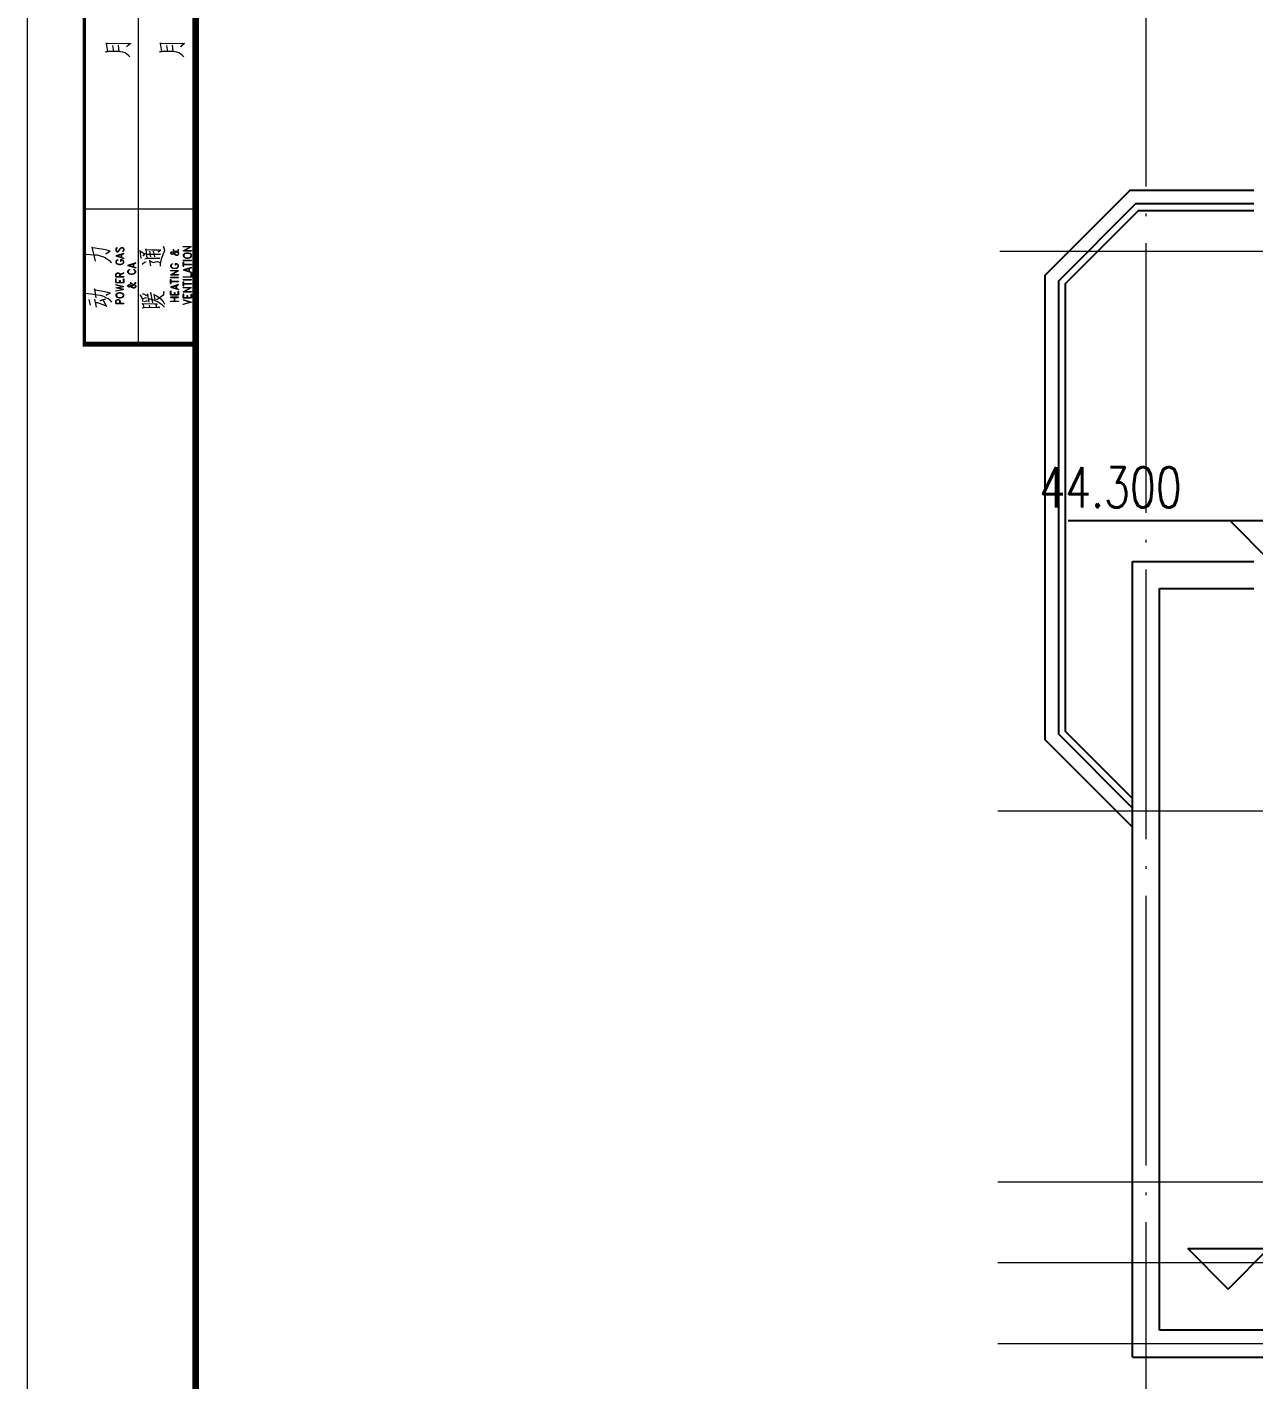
# Model space of a CAD drawing. Extents: x 1332633 to 1595679, y 264824 to 640777.
# Drawn here: x 1338833 to 1347932, y 412374 to 422406 of the extents above; entities that cross this region are included whole.
import ezdxf
from ezdxf.enums import TextEntityAlignment as Align

# ---------------------------------------------------------------- set-up
doc = ezdxf.new("R2010")
doc.units = 0
doc.header["$LTSCALE"] = 1000
doc.header["$MEASUREMENT"] = 0
doc.linetypes.add('DOTE', pattern=[2.42, 2, -0.2, 0.02, -0.2])
doc.layers.get('0').update_dxf_attribs({"linetype": 'CONTINUOUS'})
for name, color, linetype, lineweight in [('_公共_图框', 4, 'CONTINUOUS', 5), ('DOTE', 1, 'DOTE', 13), ('PUB_TEXT', 7, 'CONTINUOUS', 13)]:
    doc.layers.add(name, color=color, linetype=linetype, lineweight=lineweight)
for name, color, linetype in [('A-Balcony(建筑阳台)', 32, 'CONTINUOUS'), ('A-BALCONY_建筑阳台_', 6, 'CONTINUOUS'), ('A-Wall(建筑墙)', 255, 'CONTINUOUS'), ('A-WALL_建筑墙_', 255, 'CONTINUOUS'), ('DIM_ELEV', 3, 'CONTINUOUS')]:
    doc.layers.add(name, color=color, linetype=linetype)
doc.styles.add('_TCH_DIM', font='SIMPLEX', dxfattribs={"width": 0.8, "bigfont": 'HZTXT'})
doc.styles.add('图框文字', font='SIMKAI.TTF')

# ---------------------------------------------------------------- blocks, each defined once
blk = doc.blocks.new('vvxv')
at = {"layer": '_公共_图框'}
for p, q in [((-62175, 28600), (-62175, 17600)), ((-62417, 19768), (-62400, 19771)), ((-62400, 19771), (-62417, 19768)), ((-62414, 19829), (-62410, 19834)), ((-62410, 19829), (-62414, 19829)), ((-62410, 19834), (-62407, 19829)), ((-62400, 19771), (-62410, 19829)), ((-62407, 19829), (-62244, 19831)), ((-62372, 19771), (-62400, 19771)), ((-62348, 19770), (-62372, 19771)), ((-62356, 19771), (-62364, 19814)), ((-62345, 19770), (-62348, 19770)), ((-62323, 19770), (-62345, 19770)), ((-62325, 19816), (-62318, 19769)), ((-62306, 19768), (-62323, 19770)), ((-62290, 19765), (-62306, 19768)), ((-62273, 19759), (-62290, 19765)), ((-62261, 19805), (-62237, 19829)), ((-62252, 19815), (-62261, 19805)), ((-62250, 19815), (-62252, 19815)), ((-62242, 19823), (-62250, 19815)), ((-62244, 19831), (-62231, 19828)), ((-62231, 19828), (-62242, 19823)), ((-62018, 19768), (-62000, 19771)), ((-62000, 19771), (-62018, 19768)), ((-62015, 19829), (-62010, 19834)), ((-62010, 19829), (-62015, 19829)), ((-62010, 19834), (-62008, 19829)), ((-62000, 19771), (-62010, 19829)), ((-62008, 19829), (-61845, 19831)), ((-61972, 19771), (-62000, 19771)), ((-61949, 19770), (-61972, 19771)), ((-61956, 19771), (-61964, 19814)), ((-61945, 19770), (-61949, 19770)), ((-61923, 19770), (-61945, 19770)), ((-61924, 19816), (-61919, 19769)), ((-61906, 19768), (-61923, 19770)), ((-61890, 19765), (-61906, 19768)), ((-61874, 19759), (-61890, 19765)), ((-61862, 19805), (-61837, 19829)), ((-61853, 19815), (-61862, 19805)), ((-61850, 19815), (-61853, 19815)), ((-61843, 19823), (-61850, 19815)), ((-61845, 19831), (-61831, 19828)), ((-61831, 19828), (-61843, 19823)), ((-62260, 19751), (-62273, 19759)), ((-62249, 19742), (-62260, 19751)), ((-62242, 19736), (-62249, 19742)), ((-62237, 19729), (-62242, 19736)), ((-61861, 19751), (-61874, 19759)), ((-61849, 19742), (-61861, 19751)), ((-61843, 19736), (-61849, 19742)), ((-61837, 19729), (-61843, 19736)), ((-61750, 18600), (-62575, 18600)), ((-62568, 18262), (-62562, 18268)), ((-62562, 18268), (-62564, 18267)), ((-62564, 18267), (-62532, 18264)), ((-62532, 18264), (-62501, 18262)), ((-62517, 18320), (-62518, 18316)), ((-62518, 18316), (-62495, 18313)), ((-62493, 18214), (-62517, 18320)), ((-62501, 18262), (-62480, 18261)), ((-62495, 18313), (-62468, 18310)), ((-62480, 18261), (-62458, 18255)), ((-62468, 18310), (-62444, 18306)), ((-62444, 18306), (-62420, 18302)), ((-62420, 18302), (-62400, 18297)), ((-62416, 18267), (-62387, 18291)), ((-62383, 18290), (-62416, 18267)), ((-62400, 18297), (-62387, 18292)), ((-62387, 18292), (-62383, 18290)), ((-62338, 18312), (-62341, 18305)), ((-62341, 18305), (-62341, 18296)), ((-62341, 18296), (-62338, 18289)), ((-62281, 18273), (-62341, 18255)), ((-62333, 18316), (-62338, 18312)), ((-62335, 18309), (-62338, 18305)), ((-62338, 18305), (-62338, 18296)), ((-62338, 18296), (-62335, 18289)), ((-62338, 18289), (-62333, 18284)), ((-62333, 18312), (-62335, 18309)), ((-62335, 18289), (-62333, 18286)), ((-62333, 18316), (-62333, 18312)), ((-62333, 18286), (-62327, 18286)), ((-62333, 18284), (-62327, 18284)), ((-62333, 18255), (-62281, 18270)), ((-62327, 18286), (-62321, 18289)), ((-62327, 18284), (-62321, 18286)), ((-62321, 18289), (-62318, 18293)), ((-62321, 18286), (-62318, 18289)), ((-62318, 18293), (-62313, 18305)), ((-62318, 18289), (-62316, 18293)), ((-62316, 18293), (-62310, 18305)), ((-62313, 18305), (-62310, 18309)), ((-62310, 18309), (-62304, 18314)), ((-62310, 18305), (-62307, 18309)), ((-62307, 18309), (-62304, 18312)), ((-62304, 18314), (-62298, 18316)), ((-62304, 18312), (-62298, 18314)), ((-62298, 18316), (-62290, 18316)), ((-62298, 18314), (-62290, 18314)), ((-62298, 18243), (-62298, 18266)), ((-62296, 18241), (-62296, 18268)), ((-62290, 18316), (-62284, 18312)), ((-62290, 18314), (-62287, 18312)), ((-62287, 18291), (-62290, 18289)), ((-62284, 18289), (-62290, 18284)), ((-62290, 18289), (-62290, 18284)), ((-62287, 18312), (-62284, 18305)), ((-62284, 18296), (-62287, 18291)), ((-62284, 18312), (-62281, 18305)), ((-62284, 18305), (-62284, 18296)), ((-62281, 18296), (-62284, 18289)), ((-62281, 18305), (-62281, 18296)), ((-62281, 18270), (-62281, 18273)), ((-62161, 18293), (-62164, 18291)), ((-62164, 18291), (-62126, 18269)), ((-62153, 18235), (-62161, 18293)), ((-62139, 18254), (-62125, 18270)), ((-62126, 18269), (-62139, 18254)), ((-62125, 18270), (-62118, 18272)), ((-62117, 18304), (-62123, 18302)), ((-62123, 18302), (-62074, 18300)), ((-62115, 18283), (-62117, 18304)), ((-62112, 18260), (-62115, 18283)), ((-62109, 18237), (-62112, 18260)), ((-62110, 18266), (-62071, 18266)), ((-62081, 18247), (-62088, 18288)), ((-62074, 18300), (-62044, 18299)), ((-62071, 18266), (-62033, 18268)), ((-62052, 18247), (-62062, 18290)), ((-62044, 18299), (-62019, 18298)), ((-62022, 18265), (-62041, 18268)), ((-62033, 18268), (-62032, 18268)), ((-62032, 18268), (-62011, 18268)), ((-62008, 18297), (-62027, 18281)), ((-62011, 18268), (-62022, 18265)), ((-62019, 18298), (-62008, 18297)), ((-61993, 18258), (-61985, 18279)), ((-61988, 18324), (-61980, 18295)), ((-61977, 18295), (-61988, 18324)), ((-61985, 18279), (-61977, 18295)), ((-61980, 18295), (-61983, 18281)), ((-61932, 18281), (-61935, 18276)), ((-61935, 18276), (-61935, 18274)), ((-61935, 18274), (-61932, 18269)), ((-61927, 18283), (-61932, 18281)), ((-61930, 18281), (-61932, 18276)), ((-61927, 18281), (-61932, 18279)), ((-61932, 18276), (-61932, 18274)), ((-61932, 18274), (-61930, 18269)), ((-61932, 18272), (-61927, 18269)), ((-61932, 18269), (-61927, 18267)), ((-61921, 18283), (-61927, 18283)), ((-61921, 18281), (-61927, 18281)), ((-61927, 18269), (-61921, 18269)), ((-61927, 18267), (-61921, 18267)), ((-61915, 18281), (-61921, 18283)), ((-61915, 18279), (-61921, 18281)), ((-61921, 18269), (-61913, 18272)), ((-61921, 18267), (-61913, 18269)), ((-61915, 18302), (-61915, 18297)), ((-61915, 18302), (-61913, 18302)), ((-61915, 18297), (-61913, 18292)), ((-61910, 18276), (-61915, 18281)), ((-61913, 18276), (-61915, 18279)), ((-61913, 18302), (-61913, 18297)), ((-61913, 18297), (-61910, 18292)), ((-61913, 18294), (-61907, 18292)), ((-61913, 18292), (-61907, 18290)), ((-61913, 18272), (-61904, 18276)), ((-61904, 18265), (-61913, 18276)), ((-61913, 18269), (-61904, 18274)), ((-61901, 18265), (-61910, 18276)), ((-61907, 18292), (-61890, 18288)), ((-61907, 18290), (-61890, 18286)), ((-61904, 18276), (-61887, 18288)), ((-61904, 18274), (-61887, 18286)), ((-61899, 18260), (-61904, 18265)), ((-61899, 18263), (-61901, 18265)), ((-61893, 18260), (-61899, 18263)), ((-61893, 18258), (-61899, 18260)), ((-61887, 18260), (-61893, 18260)), ((-61887, 18258), (-61893, 18258)), ((-61890, 18288), (-61884, 18286)), ((-61890, 18286), (-61884, 18283)), ((-61887, 18288), (-61881, 18292)), ((-61887, 18286), (-61878, 18292)), ((-61881, 18263), (-61887, 18260)), ((-61881, 18260), (-61887, 18258)), ((-61884, 18286), (-61878, 18281)), ((-61884, 18283), (-61881, 18281)), ((-61881, 18292), (-61878, 18297)), ((-61881, 18281), (-61878, 18276)), ((-61878, 18267), (-61881, 18263)), ((-61878, 18263), (-61881, 18260)), ((-61878, 18302), (-61876, 18302)), ((-61878, 18297), (-61878, 18302)), ((-61878, 18292), (-61876, 18297)), ((-61878, 18281), (-61876, 18276)), ((-61878, 18276), (-61878, 18267)), ((-61876, 18267), (-61878, 18263)), ((-61876, 18297), (-61876, 18302)), ((-61876, 18276), (-61876, 18267)), ((-61841, 18323), (-61780, 18323)), ((-61841, 18321), (-61841, 18323)), ((-61789, 18321), (-61841, 18321)), ((-61841, 18291), (-61789, 18321)), ((-61841, 18291), (-61780, 18291)), ((-61838, 18266), (-61841, 18261)), ((-61841, 18261), (-61841, 18252)), ((-61832, 18271), (-61838, 18266)), ((-61835, 18266), (-61838, 18259)), ((-61838, 18259), (-61838, 18255)), ((-61826, 18271), (-61835, 18266)), ((-61832, 18294), (-61780, 18323)), ((-61832, 18294), (-61780, 18294)), ((-61826, 18273), (-61832, 18271)), ((-61818, 18275), (-61826, 18273)), ((-61818, 18273), (-61826, 18271)), ((-61803, 18275), (-61818, 18275)), ((-61803, 18273), (-61818, 18273)), ((-61795, 18273), (-61803, 18275)), ((-61795, 18271), (-61803, 18273)), ((-61789, 18271), (-61795, 18273)), ((-61786, 18266), (-61795, 18271)), ((-61783, 18266), (-61789, 18271)), ((-61783, 18259), (-61786, 18266)), ((-61780, 18261), (-61783, 18266)), ((-61783, 18255), (-61783, 18259)), ((-61780, 18294), (-61780, 18291)), ((-61780, 18252), (-61780, 18261)), ((-62458, 18255), (-62440, 18249)), ((-62440, 18249), (-62420, 18242)), ((-62420, 18242), (-62407, 18232)), ((-62407, 18232), (-62389, 18219)), ((-62389, 18219), (-62381, 18211)), ((-62381, 18211), (-62373, 18204)), ((-62341, 18255), (-62281, 18236)), ((-62338, 18218), (-62341, 18213)), ((-62341, 18213), (-62341, 18204)), ((-62341, 18204), (-62338, 18200)), ((-62333, 18222), (-62338, 18218)), ((-62335, 18218), (-62338, 18213)), ((-62338, 18213), (-62338, 18204)), ((-62338, 18204), (-62335, 18200)), ((-62338, 18200), (-62333, 18195)), ((-62333, 18220), (-62335, 18218)), ((-62335, 18200), (-62333, 18197)), ((-62333, 18255), (-62281, 18238)), ((-62327, 18225), (-62333, 18222)), ((-62327, 18222), (-62333, 18220)), ((-62333, 18197), (-62327, 18195)), ((-62333, 18195), (-62327, 18193)), ((-62327, 18225), (-62327, 18222)), ((-62327, 18195), (-62318, 18193)), ((-62327, 18193), (-62318, 18190)), ((-62318, 18193), (-62304, 18193)), ((-62318, 18190), (-62304, 18190)), ((-62307, 18225), (-62307, 18213)), ((-62296, 18225), (-62307, 18225)), ((-62304, 18213), (-62307, 18213)), ((-62304, 18222), (-62304, 18213)), ((-62296, 18222), (-62304, 18222)), ((-62304, 18193), (-62296, 18195)), ((-62304, 18190), (-62296, 18193)), ((-62290, 18222), (-62296, 18225)), ((-62290, 18220), (-62296, 18222)), ((-62296, 18195), (-62290, 18197)), ((-62296, 18193), (-62290, 18195)), ((-62284, 18218), (-62290, 18222)), ((-62287, 18218), (-62290, 18220)), ((-62290, 18197), (-62287, 18200)), ((-62290, 18195), (-62284, 18200)), ((-62284, 18213), (-62287, 18218)), ((-62287, 18200), (-62284, 18204)), ((-62281, 18213), (-62284, 18218)), ((-62284, 18204), (-62284, 18213)), ((-62284, 18200), (-62281, 18204)), ((-62281, 18238), (-62281, 18236)), ((-62281, 18204), (-62281, 18213)), ((-62194, 18202), (-62254, 18183)), ((-62254, 18183), (-62194, 18165)), ((-62245, 18183), (-62194, 18200)), ((-62245, 18183), (-62194, 18167)), ((-62211, 18172), (-62211, 18195)), ((-62208, 18170), (-62208, 18197)), ((-62194, 18200), (-62194, 18202)), ((-62194, 18167), (-62194, 18165)), ((-62147, 18193), (-62128, 18207)), ((-62128, 18207), (-62117, 18211)), ((-62125, 18233), (-62107, 18237)), ((-62107, 18237), (-62037, 18237)), ((-62090, 18221), (-62093, 18217)), ((-62093, 18217), (-62084, 18214)), ((-62081, 18180), (-62090, 18221)), ((-62084, 18214), (-62070, 18207)), ((-62070, 18207), (-62063, 18206)), ((-62063, 18206), (-62055, 18207)), ((-62055, 18207), (-62046, 18211)), ((-62046, 18211), (-62035, 18212)), ((-62027, 18235), (-62043, 18237)), ((-62037, 18237), (-62016, 18237)), ((-62035, 18212), (-62019, 18208)), ((-62016, 18237), (-62027, 18235)), ((-62019, 18208), (-62010, 18206)), ((-62011, 18189), (-62010, 18201)), ((-62010, 18179), (-62011, 18189)), ((-62010, 18201), (-62005, 18217)), ((-62005, 18217), (-62002, 18233)), ((-62002, 18233), (-61993, 18258)), ((-61932, 18189), (-61935, 18185)), ((-61935, 18185), (-61935, 18176)), ((-61935, 18176), (-61932, 18171)), ((-61927, 18194), (-61932, 18189)), ((-61930, 18189), (-61932, 18185)), ((-61932, 18185), (-61932, 18176)), ((-61932, 18176), (-61930, 18171)), ((-61932, 18171), (-61927, 18166)), ((-61927, 18192), (-61930, 18189)), ((-61930, 18171), (-61927, 18169)), ((-61921, 18196), (-61927, 18194)), ((-61921, 18194), (-61927, 18192)), ((-61927, 18169), (-61921, 18166)), ((-61927, 18166), (-61921, 18164)), ((-61921, 18196), (-61921, 18194)), ((-61921, 18166), (-61913, 18164)), ((-61921, 18164), (-61913, 18162)), ((-61913, 18164), (-61899, 18164)), ((-61913, 18162), (-61899, 18162)), ((-61901, 18196), (-61901, 18185)), ((-61890, 18196), (-61901, 18196)), ((-61899, 18185), (-61901, 18185)), ((-61899, 18194), (-61899, 18185)), ((-61890, 18194), (-61899, 18194)), ((-61899, 18164), (-61890, 18166)), ((-61899, 18162), (-61890, 18164)), ((-61884, 18194), (-61890, 18196)), ((-61884, 18192), (-61890, 18194)), ((-61890, 18166), (-61884, 18169)), ((-61890, 18164), (-61884, 18166)), ((-61878, 18189), (-61884, 18194)), ((-61881, 18189), (-61884, 18192)), ((-61884, 18169), (-61881, 18171)), ((-61884, 18166), (-61878, 18171)), ((-61878, 18185), (-61881, 18189)), ((-61881, 18171), (-61878, 18176)), ((-61876, 18185), (-61878, 18189)), ((-61878, 18176), (-61878, 18185)), ((-61878, 18171), (-61876, 18176)), ((-61876, 18176), (-61876, 18185)), ((-61841, 18252), (-61841, 18252)), ((-61841, 18252), (-61838, 18248)), ((-61841, 18222), (-61780, 18222)), ((-61841, 18220), (-61841, 18222)), ((-61841, 18220), (-61780, 18220)), ((-61841, 18207), (-61838, 18207)), ((-61841, 18177), (-61841, 18207)), ((-61841, 18177), (-61838, 18177)), ((-61780, 18168), (-61841, 18150)), ((-61838, 18255), (-61838, 18255)), ((-61838, 18255), (-61835, 18248)), ((-61838, 18248), (-61832, 18243)), ((-61838, 18177), (-61838, 18207)), ((-61838, 18193), (-61780, 18193)), ((-61838, 18191), (-61780, 18191)), ((-61835, 18248), (-61826, 18243)), ((-61832, 18243), (-61826, 18241)), ((-61832, 18150), (-61780, 18166)), ((-61826, 18243), (-61818, 18241)), ((-61826, 18241), (-61818, 18238)), ((-61818, 18241), (-61803, 18241)), ((-61818, 18238), (-61803, 18238)), ((-61803, 18241), (-61795, 18243)), ((-61803, 18238), (-61795, 18241)), ((-61798, 18138), (-61798, 18161)), ((-61795, 18243), (-61786, 18248)), ((-61795, 18241), (-61789, 18243)), ((-61795, 18136), (-61795, 18163)), ((-61789, 18243), (-61783, 18248)), ((-61786, 18248), (-61783, 18255)), ((-61783, 18248), (-61780, 18252)), ((-61780, 18220), (-61780, 18222)), ((-61780, 18193), (-61780, 18191)), ((-61780, 18166), (-61780, 18168)), ((-62341, 18117), (-62338, 18124)), ((-62341, 18099), (-62341, 18117)), ((-62341, 18099), (-62281, 18099)), ((-62338, 18083), (-62341, 18083)), ((-62341, 18056), (-62341, 18083)), ((-62338, 18124), (-62335, 18127)), ((-62338, 18117), (-62335, 18124)), ((-62338, 18101), (-62338, 18117)), ((-62338, 18101), (-62281, 18101)), ((-62338, 18058), (-62338, 18083)), ((-62338, 18058), (-62284, 18058)), ((-62335, 18127), (-62330, 18129)), ((-62335, 18124), (-62330, 18127)), ((-62330, 18129), (-62321, 18129)), ((-62330, 18127), (-62321, 18127)), ((-62321, 18129), (-62316, 18127)), ((-62321, 18127), (-62316, 18124)), ((-62316, 18127), (-62313, 18124)), ((-62316, 18124), (-62313, 18117)), ((-62313, 18124), (-62310, 18117)), ((-62313, 18117), (-62313, 18101)), ((-62313, 18072), (-62310, 18072)), ((-62313, 18058), (-62313, 18072)), ((-62281, 18129), (-62310, 18115)), ((-62310, 18113), (-62281, 18127)), ((-62310, 18117), (-62310, 18101)), ((-62310, 18072), (-62310, 18058)), ((-62284, 18083), (-62281, 18083)), ((-62284, 18058), (-62284, 18083)), ((-62281, 18127), (-62281, 18129)), ((-62281, 18101), (-62281, 18099)), ((-62281, 18083), (-62281, 18056)), ((-62251, 18147), (-62254, 18142)), ((-62254, 18142), (-62254, 18133)), ((-62254, 18133), (-62251, 18129)), ((-62245, 18151), (-62251, 18147)), ((-62248, 18147), (-62251, 18142)), ((-62251, 18142), (-62251, 18133)), ((-62251, 18133), (-62248, 18129)), ((-62251, 18129), (-62245, 18124)), ((-62245, 18149), (-62248, 18147)), ((-62248, 18129), (-62240, 18124)), ((-62240, 18154), (-62245, 18151)), ((-62240, 18151), (-62245, 18149)), ((-62245, 18124), (-62240, 18122)), ((-62240, 18154), (-62240, 18151)), ((-62240, 18124), (-62231, 18122)), ((-62240, 18122), (-62231, 18119)), ((-62234, 18058), (-62231, 18058)), ((-62234, 18058), (-62234, 18053)), ((-62231, 18122), (-62217, 18122)), ((-62231, 18119), (-62217, 18119)), ((-62231, 18058), (-62231, 18053)), ((-62217, 18122), (-62208, 18124)), ((-62217, 18119), (-62208, 18122)), ((-62208, 18151), (-62208, 18154)), ((-62203, 18151), (-62208, 18154)), ((-62203, 18149), (-62208, 18151)), ((-62208, 18124), (-62200, 18129)), ((-62208, 18122), (-62203, 18124)), ((-62197, 18147), (-62203, 18151)), ((-62200, 18147), (-62203, 18149)), ((-62203, 18124), (-62197, 18129)), ((-62197, 18142), (-62200, 18147)), ((-62200, 18129), (-62197, 18133)), ((-62194, 18142), (-62197, 18147)), ((-62197, 18133), (-62197, 18142)), ((-62197, 18129), (-62194, 18133)), ((-62197, 18058), (-62194, 18058)), ((-62197, 18053), (-62197, 18058)), ((-62194, 18133), (-62194, 18142)), ((-62194, 18053), (-62194, 18058)), ((-61935, 18146), (-61876, 18146)), ((-61935, 18144), (-61935, 18146)), ((-61884, 18144), (-61935, 18144)), ((-61935, 18114), (-61884, 18144)), ((-61935, 18114), (-61876, 18114)), ((-61935, 18096), (-61876, 18096)), ((-61935, 18094), (-61935, 18096)), ((-61935, 18094), (-61876, 18094)), ((-61935, 18080), (-61932, 18080)), ((-61935, 18050), (-61935, 18080)), ((-61932, 18050), (-61932, 18080)), ((-61932, 18066), (-61876, 18066)), ((-61932, 18064), (-61876, 18064)), ((-61927, 18116), (-61876, 18146)), ((-61927, 18116), (-61876, 18116)), ((-61876, 18116), (-61876, 18114)), ((-61876, 18094), (-61876, 18096)), ((-61876, 18066), (-61876, 18064)), ((-61841, 18150), (-61780, 18131)), ((-61841, 18099), (-61783, 18099)), ((-61841, 18097), (-61841, 18099)), ((-61780, 18097), (-61841, 18097)), ((-61841, 18079), (-61780, 18079)), ((-61841, 18076), (-61841, 18079)), ((-61841, 18076), (-61780, 18076)), ((-61841, 18063), (-61838, 18063)), ((-61841, 18033), (-61841, 18063)), ((-61838, 18033), (-61838, 18063)), ((-61832, 18150), (-61780, 18133)), ((-61783, 18125), (-61780, 18125)), ((-61783, 18099), (-61783, 18125)), ((-61780, 18133), (-61780, 18131)), ((-61780, 18125), (-61780, 18097)), ((-61780, 18097), (-61780, 18097)), ((-61780, 18076), (-61780, 18079)), ((-62546, 17972), (-62567, 17975)), ((-62521, 17970), (-62546, 17972)), ((-62493, 17966), (-62521, 17970)), ((-62498, 18009), (-62502, 18003)), ((-62502, 18003), (-62480, 18000)), ((-62488, 17943), (-62498, 18009)), ((-62474, 17964), (-62493, 17966)), ((-62480, 18000), (-62449, 17995)), ((-62454, 17960), (-62474, 17964)), ((-62430, 17952), (-62454, 17960)), ((-62449, 17995), (-62422, 17990)), ((-62422, 17990), (-62402, 17985)), ((-62414, 17964), (-62386, 17978)), ((-62383, 17977), (-62414, 17964)), ((-62402, 17985), (-62386, 17980)), ((-62386, 17980), (-62383, 17977)), ((-62341, 18056), (-62281, 18056)), ((-62341, 18042), (-62281, 18028)), ((-62341, 18042), (-62341, 18040)), ((-62341, 18040), (-62290, 18028)), ((-62341, 18017), (-62290, 18028)), ((-62290, 18005), (-62341, 18017)), ((-62341, 17994), (-62290, 18005)), ((-62281, 18005), (-62341, 17992)), ((-62341, 17992), (-62341, 17994)), ((-62338, 17971), (-62341, 17967)), ((-62341, 17967), (-62341, 17957)), ((-62341, 17957), (-62341, 17957)), ((-62341, 17957), (-62338, 17953)), ((-62333, 17976), (-62338, 17971)), ((-62335, 17971), (-62338, 17964)), ((-62338, 17964), (-62338, 17960)), ((-62338, 17960), (-62338, 17960)), ((-62338, 17960), (-62335, 17953)), ((-62327, 17976), (-62335, 17971)), ((-62333, 18017), (-62281, 18028)), ((-62281, 18005), (-62333, 18017)), ((-62327, 17978), (-62333, 17976)), ((-62318, 17980), (-62327, 17978)), ((-62318, 17978), (-62327, 17976)), ((-62304, 17980), (-62318, 17980)), ((-62304, 17978), (-62318, 17978)), ((-62296, 17978), (-62304, 17980)), ((-62296, 17976), (-62304, 17978)), ((-62290, 17976), (-62296, 17978)), ((-62287, 17971), (-62296, 17976)), ((-62284, 17971), (-62290, 17976)), ((-62284, 17964), (-62287, 17971)), ((-62287, 17953), (-62284, 17960)), ((-62281, 17967), (-62284, 17971)), ((-62284, 17960), (-62284, 17964)), ((-62284, 17953), (-62281, 17957)), ((-62281, 17957), (-62281, 17967)), ((-62251, 18037), (-62254, 18033)), ((-62254, 18033), (-62254, 18030)), ((-62254, 18030), (-62251, 18026)), ((-62245, 18040), (-62251, 18037)), ((-62248, 18037), (-62251, 18033)), ((-62245, 18037), (-62251, 18035)), ((-62251, 18033), (-62251, 18030)), ((-62251, 18030), (-62248, 18026)), ((-62251, 18028), (-62245, 18026)), ((-62251, 18026), (-62245, 18024)), ((-62240, 18040), (-62245, 18040)), ((-62240, 18037), (-62245, 18037)), ((-62245, 18026), (-62240, 18026)), ((-62245, 18024), (-62240, 18024)), ((-62234, 18037), (-62240, 18040)), ((-62234, 18035), (-62240, 18037)), ((-62240, 18026), (-62231, 18028)), ((-62240, 18024), (-62231, 18026)), ((-62234, 18053), (-62231, 18049)), ((-62228, 18033), (-62234, 18037)), ((-62231, 18033), (-62234, 18035)), ((-62231, 18053), (-62228, 18049)), ((-62231, 18051), (-62225, 18049)), ((-62231, 18049), (-62225, 18046)), ((-62231, 18028), (-62223, 18033)), ((-62223, 18021), (-62231, 18033)), ((-62231, 18026), (-62223, 18030)), ((-62220, 18021), (-62228, 18033)), ((-62225, 18049), (-62208, 18044)), ((-62225, 18046), (-62208, 18042)), ((-62223, 18033), (-62205, 18044)), ((-62223, 18030), (-62205, 18042)), ((-62217, 18017), (-62223, 18021)), ((-62217, 18019), (-62220, 18021)), ((-62211, 18017), (-62217, 18019)), ((-62211, 18014), (-62217, 18017)), ((-62205, 18017), (-62211, 18017)), ((-62205, 18014), (-62211, 18014)), ((-62208, 18044), (-62203, 18042)), ((-62208, 18042), (-62203, 18040)), ((-62205, 18044), (-62200, 18049)), ((-62205, 18042), (-62197, 18049)), ((-62200, 18019), (-62205, 18017)), ((-62200, 18017), (-62205, 18014)), ((-62203, 18042), (-62197, 18037)), ((-62203, 18040), (-62200, 18037)), ((-62200, 18049), (-62197, 18053)), ((-62200, 18037), (-62197, 18033)), ((-62197, 18024), (-62200, 18019)), ((-62197, 18019), (-62200, 18017)), ((-62197, 18049), (-62194, 18053)), ((-62197, 18037), (-62194, 18033)), ((-62197, 18033), (-62197, 18024)), ((-62194, 18024), (-62197, 18019)), ((-62194, 18033), (-62194, 18024)), ((-62164, 17968), (-62160, 17964)), ((-62160, 17964), (-62150, 17949)), ((-62143, 17974), (-62137, 17973)), ((-62137, 17973), (-62114, 17960)), ((-62106, 17973), (-62107, 17969)), ((-62107, 17969), (-62103, 17961)), ((-62095, 17912), (-62106, 17973)), ((-62082, 17982), (-62084, 17978)), ((-62084, 17978), (-62081, 17969)), ((-62068, 17905), (-62082, 17982)), ((-62057, 17969), (-62060, 17968)), ((-62060, 17968), (-62040, 17958)), ((-62049, 17931), (-62057, 17969)), ((-62040, 17958), (-62027, 17950)), ((-62038, 17931), (-61986, 17968)), ((-61988, 17969), (-61994, 17961)), ((-61985, 17991), (-61988, 17969)), ((-61986, 17968), (-61985, 17991)), ((-61935, 18050), (-61932, 18050)), ((-61876, 18041), (-61935, 18023)), ((-61935, 18023), (-61876, 18004)), ((-61932, 17993), (-61935, 17993)), ((-61935, 17966), (-61935, 17993)), ((-61935, 17966), (-61876, 17966)), ((-61932, 17968), (-61932, 17993)), ((-61932, 17968), (-61878, 17968)), ((-61927, 18023), (-61876, 18039)), ((-61927, 18023), (-61876, 18007)), ((-61907, 17982), (-61904, 17982)), ((-61907, 17968), (-61907, 17982)), ((-61904, 17982), (-61904, 17968)), ((-61893, 18011), (-61893, 18034)), ((-61890, 18009), (-61890, 18036)), ((-61878, 17993), (-61876, 17993)), ((-61878, 17968), (-61878, 17993)), ((-61876, 18039), (-61876, 18041)), ((-61876, 18007), (-61876, 18004)), ((-61876, 17993), (-61876, 17966)), ((-61841, 18033), (-61838, 18033)), ((-61841, 18019), (-61780, 18019)), ((-61841, 18017), (-61841, 18019)), ((-61789, 18017), (-61841, 18017)), ((-61841, 17987), (-61789, 18017)), ((-61841, 17987), (-61780, 17987)), ((-61838, 17971), (-61841, 17971)), ((-61841, 17944), (-61841, 17971)), ((-61838, 18049), (-61780, 18049)), ((-61838, 18047), (-61780, 18047)), ((-61838, 17946), (-61838, 17971)), ((-61832, 17989), (-61780, 18019)), ((-61832, 17989), (-61780, 17989)), ((-61812, 17960), (-61809, 17960)), ((-61812, 17946), (-61812, 17960)), ((-61809, 17960), (-61809, 17946)), ((-61783, 17971), (-61780, 17971)), ((-61783, 17946), (-61783, 17971)), ((-61780, 18049), (-61780, 18047)), ((-61780, 17989), (-61780, 17987)), ((-61780, 17971), (-61780, 17944)), ((-62529, 17888), (-62539, 17932)), ((-62485, 17874), (-62498, 17933)), ((-62490, 17909), (-62477, 17908)), ((-62477, 17908), (-62413, 17885)), ((-62457, 17922), (-62433, 17932)), ((-62435, 17930), (-62457, 17922)), ((-62419, 17933), (-62440, 17928)), ((-62411, 17880), (-62435, 17930)), ((-62433, 17932), (-62419, 17933)), ((-62413, 17943), (-62430, 17952)), ((-62398, 17936), (-62413, 17943)), ((-62413, 17885), (-62411, 17880)), ((-62384, 17925), (-62398, 17936)), ((-62370, 17912), (-62384, 17925)), ((-62341, 17921), (-62338, 17925)), ((-62341, 17900), (-62341, 17921)), ((-62341, 17900), (-62281, 17900)), ((-62338, 17953), (-62333, 17948)), ((-62338, 17925), (-62335, 17928)), ((-62338, 17921), (-62335, 17925)), ((-62338, 17903), (-62338, 17921)), ((-62338, 17903), (-62281, 17903)), ((-62335, 17953), (-62327, 17948)), ((-62335, 17928), (-62330, 17930)), ((-62335, 17925), (-62330, 17928)), ((-62333, 17948), (-62327, 17946)), ((-62330, 17930), (-62321, 17930)), ((-62330, 17928), (-62321, 17928)), ((-62327, 17948), (-62318, 17946)), ((-62327, 17946), (-62318, 17944)), ((-62321, 17930), (-62316, 17928)), ((-62321, 17928), (-62316, 17925)), ((-62318, 17946), (-62304, 17946)), ((-62318, 17944), (-62304, 17944)), ((-62316, 17928), (-62313, 17925)), ((-62316, 17925), (-62313, 17921)), ((-62313, 17925), (-62310, 17921)), ((-62313, 17921), (-62313, 17903)), ((-62310, 17921), (-62310, 17903)), ((-62304, 17946), (-62296, 17948)), ((-62304, 17944), (-62296, 17946)), ((-62296, 17948), (-62287, 17953)), ((-62296, 17946), (-62290, 17948)), ((-62290, 17948), (-62284, 17953)), ((-62281, 17903), (-62281, 17900)), ((-62150, 17949), (-62143, 17929)), ((-62147, 17869), (-62132, 17872)), ((-62145, 17899), (-62140, 17901)), ((-62054, 17896), (-62145, 17899)), ((-62143, 17929), (-62140, 17914)), ((-62140, 17901), (-62134, 17872)), ((-62139, 17938), (-62125, 17942)), ((-62132, 17872), (-62040, 17873)), ((-62129, 17915), (-62117, 17921)), ((-62125, 17942), (-62120, 17942)), ((-62120, 17942), (-62114, 17942)), ((-62117, 17921), (-62107, 17922)), ((-62095, 17935), (-62088, 17936)), ((-62088, 17873), (-62092, 17889)), ((-62088, 17936), (-62063, 17929)), ((-62063, 17929), (-62048, 17922)), ((-62035, 17895), (-62054, 17896)), ((-62052, 17926), (-62049, 17931)), ((-62048, 17922), (-62033, 17915)), ((-62041, 17889), (-62035, 17895)), ((-62038, 17872), (-62041, 17889)), ((-62040, 17873), (-62016, 17872)), ((-62038, 17929), (-62038, 17931)), ((-62016, 17872), (-62038, 17872)), ((-62033, 17915), (-62018, 17905)), ((-62027, 17950), (-62018, 17944)), ((-62018, 17944), (-62005, 17934)), ((-62018, 17905), (-62002, 17895)), ((-62005, 17934), (-61996, 17922)), ((-62002, 17895), (-61991, 17885)), ((-61996, 17922), (-61988, 17911)), ((-61991, 17885), (-61980, 17875)), ((-61988, 17911), (-61982, 17902)), ((-61982, 17902), (-61978, 17896)), ((-61935, 17947), (-61935, 17947)), ((-61876, 17947), (-61935, 17947)), ((-61935, 17947), (-61935, 17945)), ((-61935, 17945), (-61876, 17945)), ((-61935, 17918), (-61876, 17918)), ((-61935, 17915), (-61935, 17918)), ((-61876, 17915), (-61935, 17915)), ((-61907, 17918), (-61907, 17945)), ((-61904, 17918), (-61904, 17945)), ((-61876, 17945), (-61876, 17947)), ((-61876, 17918), (-61876, 17915)), ((-61876, 17915), (-61876, 17915)), ((-61841, 17944), (-61780, 17944)), ((-61841, 17930), (-61780, 17912)), ((-61841, 17930), (-61841, 17928)), ((-61841, 17928), (-61789, 17912)), ((-61841, 17896), (-61789, 17912)), ((-61780, 17912), (-61841, 17894)), ((-61841, 17894), (-61841, 17896)), ((-61838, 17946), (-61783, 17946))]:
    blk.add_line(p, q, dxfattribs=at)
blk.add_lwpolyline([(-63000, 0), (0, 0), (0, 29700), (-63000, 29700)], close=True, dxfattribs=at)
blk.add_lwpolyline([(-61750, 29200, 25, 25, 0), (-62575, 29200, 25, 25, 0), (-62575, 17600, 37.5, 37.5, 0), (-61750, 17600, 37.5, 37.5, 0)], format="xyseb", dxfattribs=at)
at = {"layer": '_公共_图框', "const_width": 50}
blk.add_lwpolyline([(-61750, 500), (-500, 500), (-500, 29200), (-61750, 29200)], close=True, dxfattribs=at)
at = {"layer": '_公共_图框', "style": '图框文字'}
for tag, height, p in [('建设单位', 250, (-2500, 19150)), ('合作单位', 250, (-2527, 16842)), ('项目名称', 250, (-2500, 15150)), ('项目编号', 250, (-2500, 13150)), ('建筑', 175, (-1300, 2800)), ('方案深化', 175, (-1300, 2450)), ('1:100', 175, (-1300, 2100)), ('20090705', 175, (-1300, 1750)), ('图号', 175, (-1300, 1225))]:
    blk.add_attdef(tag, text='', height=height, dxfattribs=at).set_placement(p, align=Align.MIDDLE_CENTER)

msp = doc.modelspace()

# ---------------------------------------------------------------- linework, layer by layer
at = {"layer": 'A-Balcony(建筑阳台)'}
msp.add_lwpolyline([(1347932, 421194), (1347012, 421194), (1346382, 420564), (1346382, 417123), (1347032, 416473)], dxfattribs=at)
at = {"layer": 'A-BALCONY_建筑阳台_'}
for points in [[(1347932, 421094), (1347053, 421094), (1346482, 420523), (1346482, 417164), (1347032, 416614)], [(1347932, 421044), (1347074, 421044), (1346532, 420502), (1346532, 417185), (1347032, 416685)]]:
    msp.add_lwpolyline(points, dxfattribs=at)
at = {"layer": 'A-Wall(建筑墙)'}
msp.add_line((1347032, 412544), (1350832, 412544), dxfattribs=at)
at = {"layer": 'A-WALL_建筑墙_'}
for p, q in [((1347032, 412544), (1347032, 418444)), ((1347032, 418444), (1347932, 418444)), ((1347232, 412744), (1347232, 418244)), ((1347232, 418244), (1347932, 418244))]:
    msp.add_line(p, q, dxfattribs=at)
at = {"layer": 'A-WALL_建筑墙_', "ltscale": 0.2}
msp.add_line((1350632, 412744), (1347232, 412744), dxfattribs=at)
at = {"layer": 'DIM_ELEV'}
for p, q in [((1348355, 418744), (1346555, 418744)), ((1348055, 418444), (1347755, 418744)), ((1347741, 413048), (1347441, 413348)), ((1347441, 413348), (1349241, 413348)), ((1347741, 413048), (1348041, 413348))]:
    msp.add_line(p, q, dxfattribs=at)
at = {"layer": 'DOTE'}
for p, q in [((1347132, 411544), (1347132, 428577)), ((1346047, 420744), (1393123, 420744)), ((1346032, 416594), (1391905, 416594)), ((1346032, 413844), (1393109, 413844)), ((1346032, 413244), (1393109, 413244)), ((1346032, 412644), (1393109, 412644))]:
    msp.add_line(p, q, dxfattribs=at)

# ---------------------------------------------------------------- block references
msp.add_blockref('vvxv', (1401833, 402455))

# ---------------------------------------------------------------- texts
at = {"layer": 'PUB_TEXT', "style": '_TCH_DIM', "width": 0.752941}
msp.add_text('44.300', height=297.5, dxfattribs=at).set_placement((1346341, 418844))

doc.saveas('drawing.dxf')
